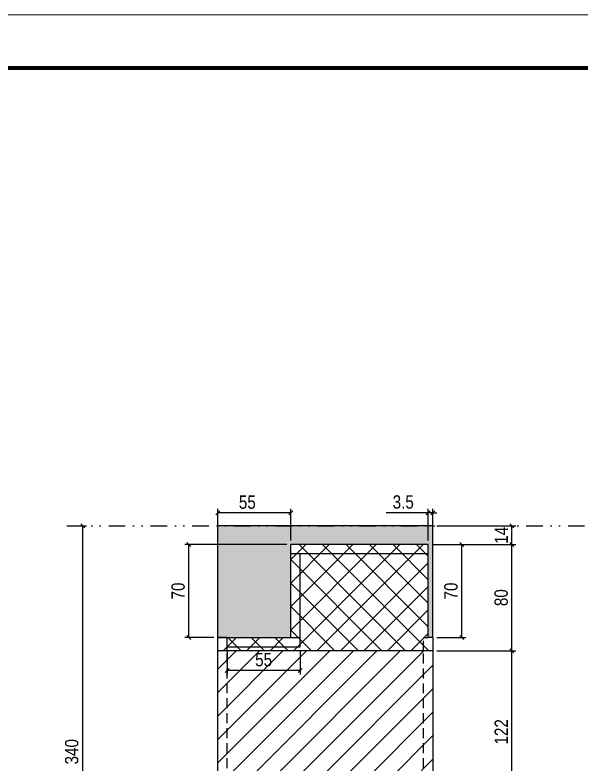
# Model space of a CAD drawing. Extents: x 2201 to 8455, y 252 to 7045.
# Drawn here: x 5811 to 6238, y 1887 to 2450 of the extents above; entities that cross this region are included whole.
import ezdxf

# ---------------------------------------------------------------- set-up
doc = ezdxf.new("R2010")
doc.units = 0
for name, pattern in [('DASHED', [0.75, 0.5, -0.25]), ('DIVIDE2', [0.625, 0.25, -0.125, 0, -0.125, 0, -0.125]), ('HIDDEN', [0.375, 0.25, -0.125])]:
    doc.linetypes.add(name, pattern=pattern)
for name, color, linetype in [('COTA', 241, 'Continuous'), ('Nível', 160, 'Continuous'), ('Painéis', 200, 'Continuous'), ('SARR_2.2x7', 40, 'Continuous'), ('Sarrafo de Pressão', 42, 'HIDDEN')]:
    doc.layers.add(name, color=color, linetype=linetype)
for name, color, linetype, lineweight in [('Folhas', 255, 'Continuous', 9), ('Hachura', 251, 'Continuous', 9), ('SARRAFO DE PRESSAO', 251, 'DASHED', 9)]:
    doc.layers.add(name, color=color, linetype=linetype, lineweight=lineweight)
doc.styles.add('COTA TECNICA', font='techl___.ttf', dxfattribs={"height": 10})
doc.styles.add('COTA TECNICA-50', font='techl___.ttf', dxfattribs={"height": 10})
doc.dimstyles.new('COTA PAINEL-50', dxfattribs={"dimtxt": 10, "dimasz": 3, "dimexe": 3, "dimexo": 3, "dimgap": 3, "dimtad": 1, "dimdec": 1, "dimzin": 12, "dimdsep": 46, "dimtxsty": 'COTA TECNICA-50', "dimblk1": 'OBLIQUE', "dimblk2": 'OBLIQUE', "dimsah": 1, "dimcen": 0.9, "dimclrd": 4, "dimclre": 4, "dimclrt": 240, "dimadec": 1, "dimazin": 3, "dimtfac": 1, "dimtdec": 1, "dimtmove": 0, "dimatfit": 3, "dimfxl": 1, "dimtolj": 1, "dimtzin": 12, "dimarcsym": 0})
doc.dimstyles.new('PAINEL', dxfattribs={"dimtxt": 10, "dimasz": 3, "dimexe": 3, "dimexo": 3, "dimgap": 3, "dimtad": 1, "dimdec": 1, "dimzin": 12, "dimdsep": 46, "dimtxsty": 'COTA TECNICA', "dimblk1": 'OBLIQUE', "dimblk2": 'OBLIQUE', "dimsah": 1, "dimcen": 0.9, "dimclrd": 4, "dimclre": 4, "dimclrt": 240, "dimadec": 1, "dimazin": 3, "dimtfac": 1, "dimtdec": 1, "dimtmove": 0, "dimatfit": 3, "dimfxl": 1, "dimtolj": 1, "dimtzin": 12, "dimarcsym": 0})

# ---------------------------------------------------------------- blocks, each defined once
blk = doc.blocks.new('9999999999')
at = {"layer": 'Folhas'}
blk.add_lwpolyline([(98138.98, 34190.21), (99623.98, 34190.21), (99623.98, 35240.21), (98138.98, 35240.21)], close=True, dxfattribs=at)
at = {"layer": 'Folhas', "color": 30, "const_width": 3}
blk.add_lwpolyline([(98213.98, 34230.21), (99583.98, 34230.21), (99583.98, 35200.21), (98213.98, 35200.21)], close=True, dxfattribs=at)
blk = doc.blocks.new('_Oblique')
at = {"color": 0, "linetype": 'ByBlock', "lineweight": -2}
blk.add_line((-0.5, -0.5), (0.5, 0.5), dxfattribs=at)
blk = doc.blocks.new('*D641')
at = {"layer": 'COTA', "color": 4, "lineweight": -2, "transparency": 16777216}
for p, q in [((5853.34, 2065.78), (5865.2, 2065.78)), ((5862.2, 1725.78), (5862.2, 2065.78)), ((5853.34, 1725.78), (5865.2, 1725.78))]:
    blk.add_line(p, q, dxfattribs=at)
at = {"layer": 'Defpoints', "color": 0, "transparency": 16777216}
for p in [(5850.34, 2065.78), (5862.2, 2065.78), (5850.34, 1725.78)]:
    blk.add_point(p, dxfattribs=at)
at = {"layer": 'COTA', "color": 4, "lineweight": -2, "transparency": 16777216, "xscale": 3, "yscale": 3, "zscale": 3}
for p, rotation in [((5862.2, 2065.78), 90), ((5862.2, 1725.78), 270)]:
    blk.add_blockref('_Oblique', p, dxfattribs=dict(at, rotation=rotation))
at = {"layer": 'COTA', "color": 240, "transparency": 16777216, "insert": (5853.98, 1895.78), "char_height": 10, "attachment_point": 5, "rotation": 90, "style": 'COTA TECNICA-50'}
blk.add_mtext('\\A1;340', dxfattribs=at)
blk = doc.blocks.new('*D647')
at = {"layer": 'COTA', "color": 4, "lineweight": -2, "transparency": 16777216}
for p, q in [((6128.96, 1971.78), (6188.53, 1971.78)), ((6185.53, 1849.78), (6185.53, 1971.78)), ((6128.96, 1849.78), (6188.53, 1849.78))]:
    blk.add_line(p, q, dxfattribs=at)
at = {"layer": 'Defpoints', "color": 0, "transparency": 16777216}
for p in [(6125.96, 1971.78), (6185.53, 1971.78), (6125.96, 1849.78)]:
    blk.add_point(p, dxfattribs=at)
at = {"layer": 'COTA', "color": 4, "lineweight": -2, "transparency": 16777216, "xscale": 3, "yscale": 3, "zscale": 3}
for p, rotation in [((6185.53, 1971.78), 90), ((6185.53, 1849.78), 270)]:
    blk.add_blockref('_Oblique', p, dxfattribs=dict(at, rotation=rotation))
at = {"layer": 'COTA', "color": 240, "transparency": 16777216, "insert": (6177.47, 1910.78), "char_height": 10, "attachment_point": 5, "rotation": 90, "style": 'COTA TECNICA'}
blk.add_mtext('\\A1;122', dxfattribs=at)
blk = doc.blocks.new('*D602')
at = {"layer": 'COTA', "color": 4, "lineweight": -2, "transparency": 16777216}
for p, q in [((6125.46, 2051.78), (6188.53, 2051.78)), ((6185.53, 1971.78), (6185.53, 2051.78)), ((6128.96, 1971.78), (6188.53, 1971.78))]:
    blk.add_line(p, q, dxfattribs=at)
at = {"layer": 'Defpoints', "color": 0, "transparency": 16777216}
for p in [(6122.46, 2051.78), (6185.53, 2051.78), (6125.96, 1971.78)]:
    blk.add_point(p, dxfattribs=at)
at = {"layer": 'COTA', "color": 4, "lineweight": -2, "transparency": 16777216, "xscale": 3, "yscale": 3, "zscale": 3}
for p, rotation in [((6185.53, 2051.78), 90), ((6185.53, 1971.78), 270)]:
    blk.add_blockref('_Oblique', p, dxfattribs=dict(at, rotation=rotation))
at = {"layer": 'COTA', "color": 240, "transparency": 16777216, "insert": (6177.41, 2011.78), "char_height": 10, "attachment_point": 5, "rotation": 90, "style": 'COTA TECNICA'}
blk.add_mtext('\\A1;80', dxfattribs=at)
blk = doc.blocks.new('*D90')
at = {"layer": 'COTA', "color": 4, "lineweight": -2, "transparency": 16777216}
for p, q in [((6128.96, 2065.78), (6188.53, 2065.78)), ((6185.53, 2051.78), (6185.53, 2065.78)), ((6125.46, 2051.78), (6188.53, 2051.78))]:
    blk.add_line(p, q, dxfattribs=at)
at = {"layer": 'Defpoints', "color": 0, "transparency": 16777216}
for p in [(6125.96, 2065.78), (6185.53, 2065.78), (6122.46, 2051.78)]:
    blk.add_point(p, dxfattribs=at)
at = {"layer": 'COTA', "color": 4, "lineweight": -2, "transparency": 16777216, "xscale": 3, "yscale": 3, "zscale": 3}
for p, rotation in [((6185.53, 2065.78), 90), ((6185.53, 2051.78), 270)]:
    blk.add_blockref('_Oblique', p, dxfattribs=dict(at, rotation=rotation))
at = {"layer": 'COTA', "color": 240, "transparency": 16777216, "insert": (6177.46, 2058.78), "char_height": 10, "attachment_point": 5, "rotation": 90, "style": 'COTA TECNICA'}
blk.add_mtext('\\A1;14', dxfattribs=at)
blk = doc.blocks.new('*D603')
at = {"layer": 'COTA', "color": 4, "lineweight": -2, "transparency": 16777216}
for p, q in [((6125.46, 2051.78), (6150.71, 2051.78)), ((6147.71, 1981.78), (6147.71, 2051.78)), ((6128.96, 1981.78), (6150.71, 1981.78))]:
    blk.add_line(p, q, dxfattribs=at)
at = {"layer": 'Defpoints', "color": 0, "transparency": 16777216}
for p in [(6122.46, 2051.78), (6147.71, 2051.78), (6125.96, 1981.78)]:
    blk.add_point(p, dxfattribs=at)
at = {"layer": 'COTA', "color": 4, "lineweight": -2, "transparency": 16777216, "xscale": 3, "yscale": 3, "zscale": 3}
for p, rotation in [((6147.71, 2051.78), 90), ((6147.71, 1981.78), 270)]:
    blk.add_blockref('_Oblique', p, dxfattribs=dict(at, rotation=rotation))
at = {"layer": 'COTA', "color": 240, "transparency": 16777216, "insert": (6139.6, 2016.78), "char_height": 10, "attachment_point": 5, "rotation": 90, "style": 'COTA TECNICA'}
blk.add_mtext('\\A1;70', dxfattribs=at)
blk = doc.blocks.new('*D91')
at = {"layer": 'COTA', "color": 4, "lineweight": -2, "transparency": 16777216}
for p, q in [((6122.46, 2075.52), (6090.86, 2075.52)), ((6122.46, 2054.78), (6122.46, 2078.52)), ((6125.96, 2075.52), (6122.46, 2075.52)), ((6125.96, 2066.63), (6125.96, 2078.52)), ((6125.96, 2075.52), (6128.96, 2075.52))]:
    blk.add_line(p, q, dxfattribs=at)
at = {"layer": 'Defpoints', "color": 0, "transparency": 16777216}
for p in [(6125.96, 2075.52), (6125.96, 2063.63), (6122.46, 2051.78)]:
    blk.add_point(p, dxfattribs=at)
at = {"layer": 'COTA', "color": 4, "lineweight": -2, "transparency": 16777216, "xscale": 3, "yscale": 3, "zscale": 3}
blk.add_blockref('_Oblique', (6122.46, 2075.52), dxfattribs=at)
at = {"layer": 'COTA', "color": 4, "lineweight": -2, "transparency": 16777216, "xscale": 3, "yscale": 3, "zscale": 3, "rotation": 180}
blk.add_blockref('_Oblique', (6125.96, 2075.52), dxfattribs=at)
at = {"layer": 'COTA', "color": 240, "transparency": 16777216, "insert": (6103.66, 2083.74), "char_height": 10, "attachment_point": 5, "style": 'COTA TECNICA'}
blk.add_mtext('\\A1;3.5', dxfattribs=at)
blk = doc.blocks.new('*D92')
at = {"layer": 'COTA', "color": 4, "lineweight": -2, "transparency": 16777216}
for p, q in [((6015.96, 2051.78), (5939.22, 2051.78)), ((5942.22, 1981.78), (5942.22, 2051.78)), ((5960.96, 1981.78), (5939.22, 1981.78))]:
    blk.add_line(p, q, dxfattribs=at)
at = {"layer": 'Defpoints', "color": 0, "transparency": 16777216}
for p in [(5942.22, 2051.78), (6018.96, 2051.78), (5963.96, 1981.78)]:
    blk.add_point(p, dxfattribs=at)
at = {"layer": 'COTA', "color": 4, "lineweight": -2, "transparency": 16777216, "xscale": 3, "yscale": 3, "zscale": 3}
for p, rotation in [((5942.22, 2051.78), 90), ((5942.22, 1981.78), 270)]:
    blk.add_blockref('_Oblique', p, dxfattribs=dict(at, rotation=rotation))
at = {"layer": 'COTA', "color": 240, "transparency": 16777216, "insert": (5934.12, 2016.78), "char_height": 10, "attachment_point": 5, "rotation": 90, "style": 'COTA TECNICA'}
blk.add_mtext('\\A1;70', dxfattribs=at)
blk = doc.blocks.new('*D93')
at = {"layer": 'COTA', "color": 4, "lineweight": -2, "transparency": 16777216}
for p, q in [((5963.96, 2066.63), (5963.96, 2078.52)), ((6018.96, 2075.52), (5963.96, 2075.52)), ((6018.96, 2054.78), (6018.96, 2078.52))]:
    blk.add_line(p, q, dxfattribs=at)
at = {"layer": 'Defpoints', "color": 0, "transparency": 16777216}
for p in [(5963.96, 2075.52), (5963.96, 2063.63), (6018.96, 2051.78)]:
    blk.add_point(p, dxfattribs=at)
at = {"layer": 'COTA', "color": 4, "lineweight": -2, "transparency": 16777216, "xscale": 3, "yscale": 3, "zscale": 3, "rotation": 180}
blk.add_blockref('_Oblique', (5963.96, 2075.52), dxfattribs=at)
at = {"layer": 'COTA', "color": 4, "lineweight": -2, "transparency": 16777216, "xscale": 3, "yscale": 3, "zscale": 3}
blk.add_blockref('_Oblique', (6018.96, 2075.52), dxfattribs=at)
at = {"layer": 'COTA', "color": 240, "transparency": 16777216, "insert": (5986.21, 2083.63), "char_height": 10, "attachment_point": 5, "style": 'COTA TECNICA'}
blk.add_mtext('\\A1;55', dxfattribs=at)
blk = doc.blocks.new('*D604')
at = {"layer": 'COTA', "color": 4, "lineweight": -2, "transparency": 16777216}
for p, q in [((5970.96, 1971.78), (5970.96, 1953.91)), ((6025.96, 1971.78), (6025.96, 1953.91)), ((6025.96, 1956.91), (5970.96, 1956.91))]:
    blk.add_line(p, q, dxfattribs=at)
at = {"layer": 'Defpoints', "color": 0, "transparency": 16777216}
for p in [(5970.96, 1974.78), (6025.96, 1974.78), (5970.96, 1956.91)]:
    blk.add_point(p, dxfattribs=at)
at = {"layer": 'COTA', "color": 4, "lineweight": -2, "transparency": 16777216, "xscale": 3, "yscale": 3, "zscale": 3, "rotation": 180}
blk.add_blockref('_Oblique', (5970.96, 1956.91), dxfattribs=at)
at = {"layer": 'COTA', "color": 4, "lineweight": -2, "transparency": 16777216, "xscale": 3, "yscale": 3, "zscale": 3}
blk.add_blockref('_Oblique', (6025.96, 1956.91), dxfattribs=at)
at = {"layer": 'COTA', "color": 240, "transparency": 16777216, "insert": (5998.46, 1965.02), "char_height": 10, "attachment_point": 5, "style": 'COTA TECNICA'}
blk.add_mtext('\\A1;55', dxfattribs=at)

msp = doc.modelspace()

# ---------------------------------------------------------------- hatches: boundary and pattern name
at = {"layer": 'COTA', "linetype": 'ByBlock'}
h = msp.add_hatch(dxfattribs=at)
h.set_pattern_fill('AR-CONC', color=256, scale=0.03)
h.set_pattern_definition([(50, (-169259.649, -105473.8634), (5.46554007, -0.47817257), [0.5715, -6.2865]), (355, (-169259.649, -105473.8634), (-1.05730264, 5.73170536), [0.4572, -5.02921753]), (100.4514447, (-169259.1936, -105473.903), (4.40823741, 5.25353256), [0.48570026, -5.34270734]), (46.1842, (-169259.649, -105472.3394), (8.13237123, -1.26126984), [0.85725, -9.42975]), (96.6355576, (-169258.971, -105472.4445), (7.12212402, 7.42278374), [0.7285507, -8.01406824]), (351.184151, (-169259.649, -105472.339), (7.12212402, 7.42278374), [0.685799, -7.54379196]), (21, (-169258.887, -105472.7204), (4.54843174, -3.06795595), [0.5715, -6.2865]), (326, (-169258.887, -105472.7204), (1.85406085, 5.52563898), [0.4572, -5.0292]), (71.451445, (-169258.508, -105472.976), (6.40249258, 2.45768307), [0.48570026, -5.34269813]), (37.5, (-169259.649, -105473.8634), (0.092658098, 2.536651166), [0, -4.96824, 0, -5.1054, 0, -5.04825]), (7.5, (-169259.649, -105473.8634), (2.004589875, 3.005417245), [0, -2.91084, 0, -4.85394, 0, -1.92405]), (327.5, (-169261.3483, -105473.8634), (4.067717855, -0.17186232), [0, -1.905, 0, -5.9436, 0, -7.8867]), (317.5, (-169262.1103, -105473.8634), (4.44387544, 0.76279473), [0, -2.4765, 0, -3.94716, 0, -5.6007])])
h.paths.add_polyline_path([(5963.96, 2065.78), (5963.96, 1981.78), (6018.96, 1981.78), (6018.96, 2051.78), (6122.46, 2051.78), (6122.46, 1981.78), (6125.96, 1981.78), (6125.96, 2065.78)])
at = {"layer": 'Hachura', "linetype": 'ByBlock'}
h = msp.add_hatch(dxfattribs=at)
h.set_pattern_fill('ANSI37', color=256, scale=100)
h.set_pattern_definition([(45, (-111122.164, -33023.242), (-8.8388348, 8.8388348), []), (135, (-111122.164, -33023.242), (-8.8388348, -8.8388348), [])])
h.paths.add_polyline_path([(6125.96, 1981.78), (6122.46, 1981.78), (6122.46, 2051.78), (6018.96, 2051.78), (6018.96, 1981.78), (5963.96, 1981.78), (5963.96, 1971.78), (6096.06, 1971.78), (6125.96, 1971.79)])
h = msp.add_hatch(dxfattribs=at)
h.set_pattern_fill('ANSI31', color=256, scale=100)
h.set_pattern_definition([(45, (-111186.164, -33397.5), (-8.8388348, 8.8388348), [])])
h.paths.add_polyline_path([(6125.96, 1717.78), (6125.96, 1971.78), (5963.96, 1971.78), (5963.96, 1717.78)])

# ---------------------------------------------------------------- linework, layer by layer
at = {"layer": 'COTA', "linetype": 'ByBlock'}
for p, q in [((6125.96, 2065.78), (5963.96, 2065.78)), ((5963.96, 1981.78), (5963.96, 2065.78)), ((6125.96, 1981.78), (6125.96, 2065.78))]:
    msp.add_line(p, q, dxfattribs=at)
at = {"layer": 'Nível', "color": 4, "linetype": 'DIVIDE2', "ltscale": 50}
msp.add_line((5850.34, 2065.78), (6829.87, 2065.78), dxfattribs=at)
at = {"layer": 'Painéis'}
for p, q in [((6122.46, 2051.78), (6018.96, 2051.78)), ((6018.96, 1981.78), (6018.96, 2051.78)), ((6122.46, 1981.78), (6122.46, 2051.78)), ((6122.46, 2041.78), (6122.46, 2041.78)), ((5963.96, 1913.78), (5963.96, 1981.78)), ((5963.96, 1981.78), (6018.96, 1981.78)), ((6125.96, 1981.78), (6122.46, 1981.78)), ((6125.96, 1981.78), (6125.96, 1913.78)), ((6125.96, 1971.78), (5963.96, 1971.78)), ((5963.96, 1849.78), (5963.96, 1913.78)), ((6125.96, 1913.78), (6125.96, 1849.78))]:
    msp.add_line(p, q, dxfattribs=at)
at = {"layer": 'SARR_2.2x7'}
for p, q in [((6122.46, 2044.78), (6018.96, 2044.78)), ((6025.96, 1974.78), (6025.96, 2044.78)), ((5970.96, 1974.78), (5970.96, 1981.78)), ((6018.96, 1981.78), (6025.96, 1981.78)), ((5970.96, 1974.78), (6025.96, 1974.78))]:
    msp.add_line(p, q, dxfattribs=at)
at = {"layer": 'Sarrafo de Pressão', "ltscale": 30}
for p, q in [((5970.96, 1981.78), (5963.96, 1981.78)), ((5970.96, 1971.78), (5970.96, 1981.78)), ((6118.96, 1971.78), (6118.96, 1981.78)), ((6118.96, 1981.78), (6122.46, 1981.78)), ((5970.96, 1849.78), (5970.96, 1971.78)), ((6118.96, 1849.78), (6118.96, 1971.78))]:
    msp.add_line(p, q, dxfattribs=at)

# ---------------------------------------------------------------- block references
at = {"layer": 'SARRAFO DE PRESSAO', "color": 6, "linetype": 'ByBlock'}
msp.add_blockref('9999999999', (-92754.11, -32789.84), dxfattribs=at)

# ---------------------------------------------------------------- dimensions: what is measured, and where the dimension line sits
at = {"layer": 'COTA'}
for base, p1, p2, angle, picture, middle in [((5963.96, 2075.52), (6018.96, 2051.78), (5963.96, 2063.63), 180, '*D93', (5986.21, 2075.52)), ((6185.53, 2065.78), (6122.46, 2051.78), (6125.96, 2065.78), 90, '*D90', (6185.53, 2058.78))]:
    dim = msp.add_linear_dim(base=base, p1=p1, p2=p2, angle=angle, dimstyle='PAINEL', dxfattribs=at)
    dim.commit()
    dim.dimension.update_dxf_attribs({"geometry": picture, "text_midpoint": middle, "dimtype": 160})
dim = msp.add_linear_dim(base=(6125.96, 2075.52), p1=(6122.46, 2051.78), p2=(6125.96, 2063.63), dimstyle='PAINEL', dxfattribs=at)
dim.commit()
dim.dimension.update_dxf_attribs({"geometry": '*D91', "text_midpoint": (6103.66, 2075.52), "dimtype": 160})
for base, p1, p2, dimstyle, picture, middle in [((5862.2, 2065.78), (5850.34, 1725.78), (5850.34, 2065.78), 'COTA PAINEL-50', '*D641', (5853.98, 1895.78)), ((5942.22, 2051.78), (5963.96, 1981.78), (6018.96, 2051.78), 'PAINEL', '*D92', (5934.12, 2016.78)), ((6147.71, 2051.78), (6125.96, 1981.78), (6122.46, 2051.78), 'PAINEL', '*D603', (6139.6, 2016.78)), ((6185.53, 1971.78), (6125.96, 1849.78), (6125.96, 1971.78), 'PAINEL', '*D647', (6177.47, 1910.78))]:
    dim = msp.add_linear_dim(base=base, p1=p1, p2=p2, angle=90, dimstyle=dimstyle, dxfattribs=at)
    dim.commit()
    dim.dimension.update_dxf_attribs({"geometry": picture, "text_midpoint": middle})
dim = msp.add_linear_dim(base=(6185.53, 2051.78), p1=(6125.96, 1971.78), p2=(6122.46, 2051.78), angle=90, dimstyle='PAINEL', override={"dimtmove": 1}, dxfattribs=at)
dim.commit()
dim.dimension.update_dxf_attribs({"geometry": '*D602', "text_midpoint": (6177.41, 2011.78)})
dim = msp.add_linear_dim(base=(5970.96, 1956.91), p1=(6025.96, 1974.78), p2=(5970.96, 1974.78), dimstyle='PAINEL', dxfattribs=at)
dim.commit()
dim.dimension.update_dxf_attribs({"geometry": '*D604', "text_midpoint": (5998.46, 1965.02)})

doc.saveas('drawing.dxf')
